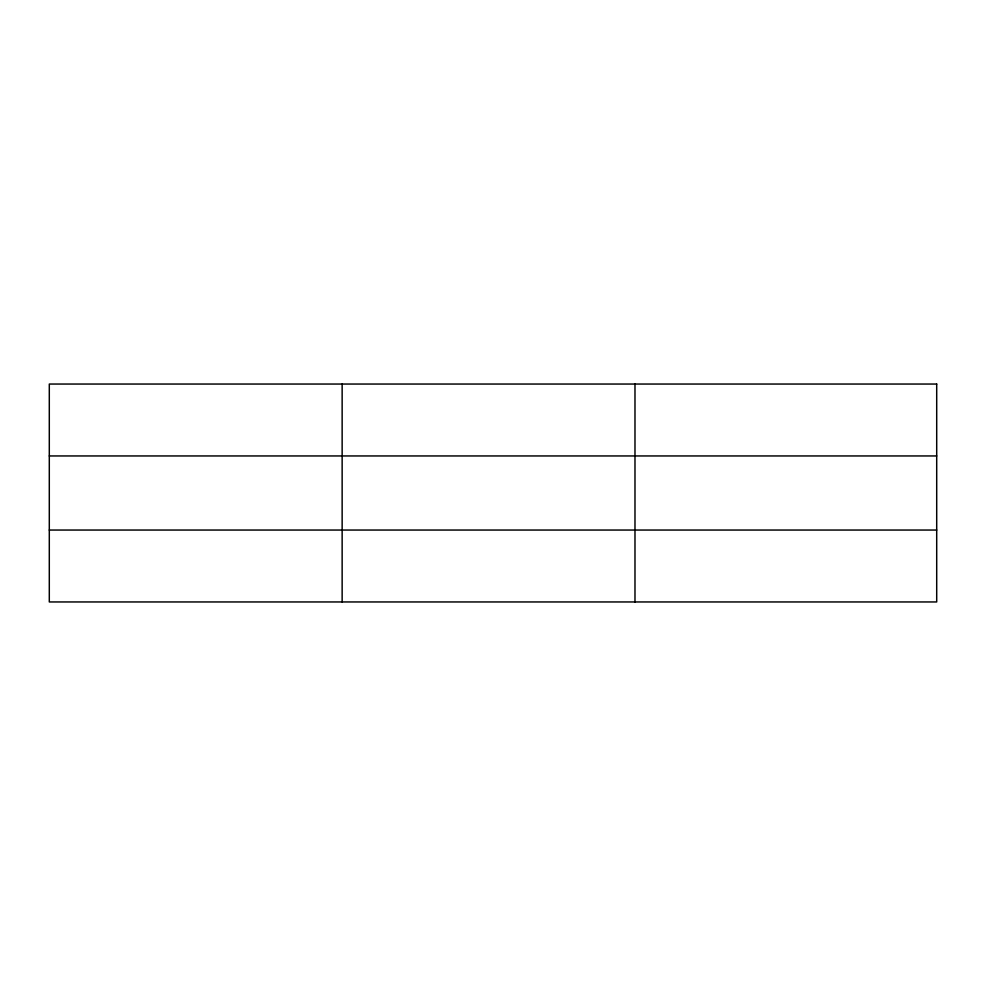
<?xml version="1.0" encoding="UTF-8"?>
<svg xmlns="http://www.w3.org/2000/svg" width="986" height="986" viewBox="0 0 986 986"><rect width="100%" height="100%" fill="white"/><g stroke="black" fill="none" stroke-linecap="round" stroke-linejoin="round"><path stroke-width="1.48" d="M342.142 601.953L342.142 384.047M634.984 601.953L634.984 384.047M49.3 455.951L936.7 455.951M49.3 530.049L936.7 530.049M936.7 384.047L936.7 601.953L49.3 601.953L49.3 384.047L936.7 384.047"/></g></svg>
